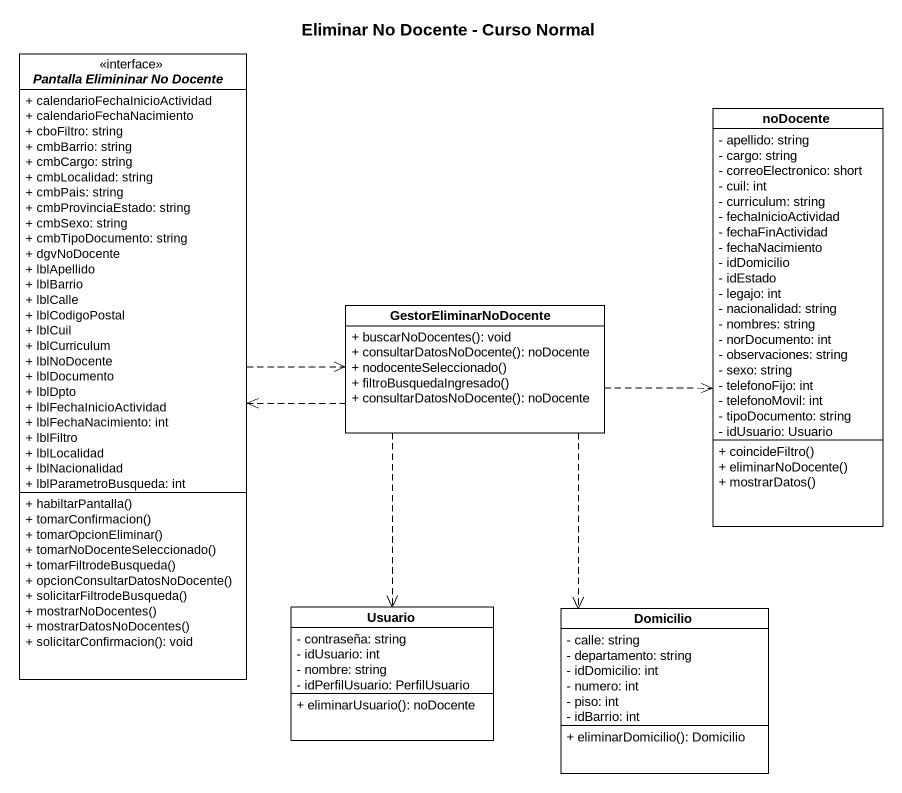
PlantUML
@startuml
title Eliminar No Docente - Curso Normal
hide circle
hide empty members
skinparam classAttributeIconSize 0
interface "Pantalla Elimininar No Docente" as Pantalla_Elimininar_No <<interface>> {
  + calendarioFechaInicioActividad
  + calendarioFechaNacimiento
  + cboFiltro: string
  + cmbBarrio: string
  + cmbCargo: string
  + cmbLocalidad: string
  + cmbPais: string
  + cmbProvinciaEstado: string
  + cmbSexo: string
  + cmbTipoDocumento: string
  + dgvNoDocente
  + lblApellido
  + lblBarrio
  + lblCalle
  + lblCodigoPostal
  + lblCuil
  + lblCurriculum
  + lblNoDocente
  + lblDocumento
  + lblDpto
  + lblFechaInicioActividad
  + lblFechaNacimiento: int
  + lblFiltro
  + lblLocalidad
  + lblNacionalidad
  + lblParametroBusqueda: int
  + habiltarPantalla()
  + tomarConfirmacion()
  + tomarOpcionEliminar()
  + tomarNoDocenteSeleccionado()
  + tomarFiltrodeBusqueda()
  + opcionConsultarDatosNoDocente()
  + solicitarFiltrodeBusqueda()
  + mostrarNoDocentes()
  + mostrarDatosNoDocentes()
  + solicitarConfirmacion(): void
}
class noDocente {
  - apellido: string
  - cargo: string
  - correoElectronico: short
  - cuil: int
  - curriculum: string
  - fechaInicioActividad
  - fechaFinActividad
  - fechaNacimiento
  - idDomicilio
  - idEstado
  - legajo: int
  - nacionalidad: string
  - nombres: string
  - norDocumento: int
  - observaciones: string
  - sexo: string
  - telefonoFijo: int
  - telefonoMovil: int
  - tipoDocumento: string
  - idUsuario: Usuario
  + coincideFiltro()
  + eliminarNoDocente()
  + mostrarDatos()
}
class GestorEliminarNoDocente {
  + buscarNoDocentes(): void
  + consultarDatosNoDocente(): noDocente
  + nodocenteSeleccionado()
  + filtroBusquedaIngresado()
  + consultarDatosNoDocente(): noDocente
}
class Usuario {
  - contraseña: string
  - idUsuario: int
  - nombre: string
  - idPerfilUsuario: PerfilUsuario
  + eliminarUsuario(): noDocente
}
class Domicilio {
  - calle: string
  - departamento: string
  - idDomicilio: int
  - numero: int
  - piso: int
  - idBarrio: int
  + eliminarDomicilio(): Domicilio
}
Pantalla_Elimininar_No <.right. GestorEliminarNoDocente
Pantalla_Elimininar_No .right.> GestorEliminarNoDocente
GestorEliminarNoDocente .right.> noDocente
GestorEliminarNoDocente ..> Usuario
GestorEliminarNoDocente ..> Domicilio
@enduml
